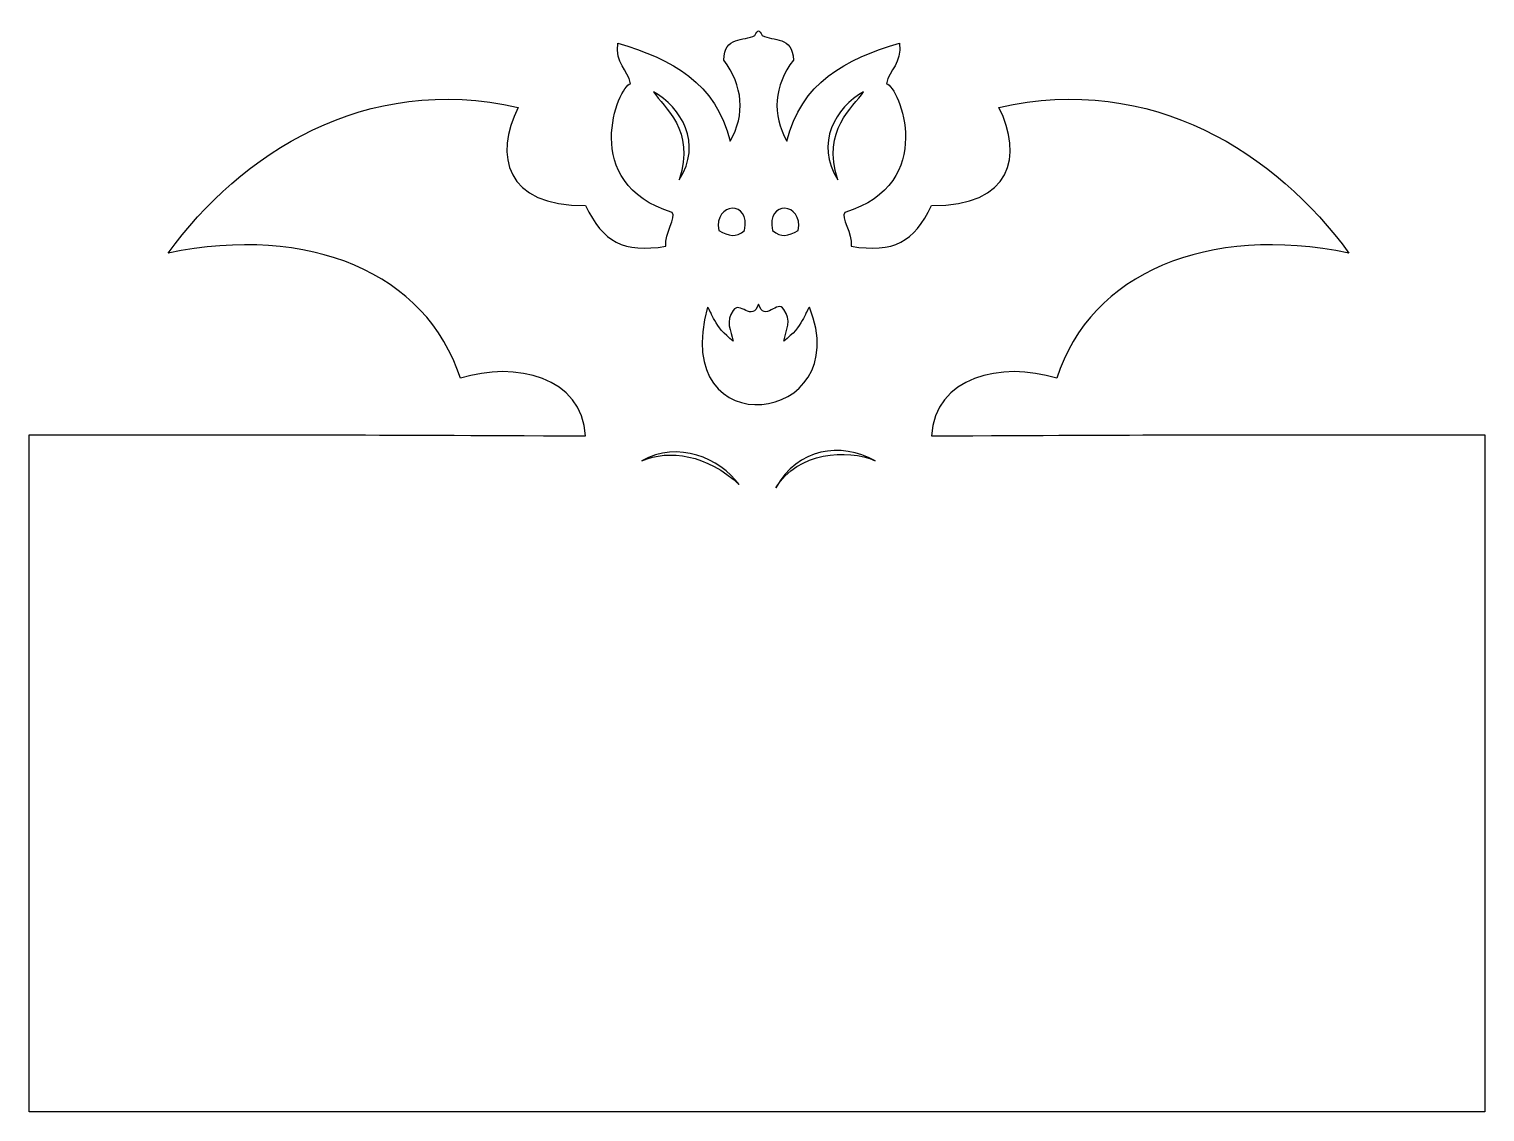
# Model space of a CAD drawing. Header units: centimetres. Extents: x -10 to 7.4, y -5 to 7.9.
import ezdxf

# ---------------------------------------------------------------- set-up
doc = ezdxf.new("R2010")
doc.units = ezdxf.units.CM
doc.header["$MEASUREMENT"] = 0
doc.layers.add('Layer 1', color=7, linetype='Continuous')

msp = doc.modelspace()

# ---------------------------------------------------------------- linework, layer by layer
at = {"layer": 'Layer 1'}
for points, knots in [([(-1.28561, 7.82047), (-1.41732, 7.75131), (-1.65041, 7.81618), (-1.65836, 7.52714), (-1.65836, 7.52714), (-1.4264, 7.21625), (-1.39696, 6.88087), (-1.58157, 6.55612), (-1.58157, 6.55612), (-1.74334, 7.24878), (-2.28246, 7.54381), (-2.9254, 7.72944), (-2.9254, 7.72944), (-2.95862, 7.47864), (-2.8055, 7.42421), (-2.77182, 7.24393), (-2.77182, 7.24393), (-2.92031, 7.21977), (-3.39572, 6.04644), (-2.27268, 5.70648), (-2.27268, 5.70648), (-2.21903, 5.64724), (-2.36897, 5.4593), (-2.34947, 5.30189), (-2.34947, 5.30189), (-2.86012, 5.22002), (-3.09935, 5.35119), (-3.30935, 5.7874), (-3.30935, 5.7874), (-4.2696, 5.77984), (-4.40519, 6.38496), (-4.11564, 6.96071), (-4.11564, 6.96071), (-5.94832, 7.37954), (-7.43621, 6.40642), (-8.30071, 5.22097), (-8.30071, 5.22097), (-6.61204, 5.56789), (-5.21426, 4.98835), (-4.80676, 3.72398), (-4.80676, 3.72398), (-4.14646, 3.93388), (-3.34605, 3.73709), (-3.30935, 3.03617), (-3.30935, 3.03617), (-6.12339, 3.04966), (-6.63532, 3.04966), (-9.9629, 3.04966), (-9.9629, 3.04966), (-9.9629, -0.18707), (-9.9629, -0.72653), (-9.9629, -5.04217), (-9.9629, -5.04217), (-4.16097, -5.04216), (1.64096, -5.04217), (7.44288, -5.04217), (7.44288, -5.04217), (7.44288, -1.26598), (7.44288, -0.18707), (7.44288, 3.04966), (7.44288, 3.04966), (3.85934, 3.04966), (3.60337, 3.04966), (0.82613, 3.03617), (0.82613, 3.03617), (0.86283, 3.73709), (1.66324, 3.93388), (2.32353, 3.72398), (2.32353, 3.72398), (2.73104, 4.98835), (4.12882, 5.56789), (5.81749, 5.22097), (5.81749, 5.22097), (4.95299, 6.40642), (3.4651, 7.37954), (1.63242, 6.96071), (1.63242, 6.96071), (1.92197, 6.38496), (1.78638, 5.77984), (0.82613, 5.7874), (0.82613, 5.7874), (0.61613, 5.35119), (0.3769, 5.22002), (-0.13375, 5.30189), (-0.13375, 5.30189), (-0.11425, 5.4593), (-0.26419, 5.64725), (-0.21054, 5.70648), (-0.21054, 5.70648), (0.9125, 6.04644), (0.43709, 7.21977), (0.28859, 7.24393), (0.28859, 7.24393), (0.32228, 7.42421), (0.4754, 7.47864), (0.44217, 7.72944), (0.44217, 7.72944), (-0.20076, 7.54381), (-0.73988, 7.24878), (-0.90165, 6.55612), (-0.90165, 6.55612), (-1.08626, 6.88087), (-1.05682, 7.21625), (-0.82486, 7.52714), (-0.82486, 7.52714), (-0.83282, 7.81618), (-1.0659, 7.75131), (-1.19762, 7.82047), (-1.19762, 7.82047), (-1.2361, 7.89688), (-1.24709, 7.88902), (-1.28561, 7.82047)], [0, 0, 0, 0, 0.03448276, 0.03448276, 0.03448276, 0.03448276, 0.06896552, 0.06896552, 0.06896552, 0.06896552, 0.10344828, 0.10344828, 0.10344828, 0.10344828, 0.13793103, 0.13793103, 0.13793103, 0.13793103, 0.17241379, 0.17241379, 0.17241379, 0.17241379, 0.20689655, 0.20689655, 0.20689655, 0.20689655, 0.24137931, 0.24137931, 0.24137931, 0.24137931, 0.27586207, 0.27586207, 0.27586207, 0.27586207, 0.31034483, 0.31034483, 0.31034483, 0.31034483, 0.34482759, 0.34482759, 0.34482759, 0.34482759, 0.37931034, 0.37931034, 0.37931034, 0.37931034, 0.4137931, 0.4137931, 0.4137931, 0.4137931, 0.44827586, 0.44827586, 0.44827586, 0.44827586, 0.48275862, 0.48275862, 0.48275862, 0.48275862, 0.51724138, 0.51724138, 0.51724138, 0.51724138, 0.55172414, 0.55172414, 0.55172414, 0.55172414, 0.5862069, 0.5862069, 0.5862069, 0.5862069, 0.62068966, 0.62068966, 0.62068966, 0.62068966, 0.65517241, 0.65517241, 0.65517241, 0.65517241, 0.68965517, 0.68965517, 0.68965517, 0.68965517, 0.72413793, 0.72413793, 0.72413793, 0.72413793, 0.75862069, 0.75862069, 0.75862069, 0.75862069, 0.79310345, 0.79310345, 0.79310345, 0.79310345, 0.82758621, 0.82758621, 0.82758621, 0.82758621, 0.86206897, 0.86206897, 0.86206897, 0.86206897, 0.89655172, 0.89655172, 0.89655172, 0.89655172, 0.93103448, 0.93103448, 0.93103448, 0.93103448, 1, 1, 1, 1]), ([(-2.49665, 7.14952), (-2.16912, 6.96276), (-1.90745, 6.52919), (-2.18949, 6.09758), (-2.18949, 6.09758), (-1.99299, 6.69824), (-2.37557, 6.95688), (-2.49665, 7.14952)], [0, 0, 0, 0, 0.33333333, 0.33333333, 0.33333333, 0.33333333, 1, 1, 1, 1]), ([(0.01343, 7.14952), (-0.10766, 6.95688), (-0.49024, 6.69824), (-0.29373, 6.09758), (-0.29373, 6.09758), (-0.57577, 6.52919), (-0.3141, 6.96276), (0.01343, 7.14952)], [0, 0, 0, 0, 0.33333333, 0.33333333, 0.33333333, 0.33333333, 1, 1, 1, 1]), ([(-1.55597, 5.75537), (-1.46069, 5.75917), (-1.36809, 5.67424), (-1.40879, 5.4907), (-1.40879, 5.4907), (-1.51317, 5.40271), (-1.596, 5.42181), (-1.71595, 5.4907), (-1.71595, 5.4907), (-1.74922, 5.65901), (-1.65125, 5.75156), (-1.55597, 5.75537)], [0, 0, 0, 0, 0.25, 0.25, 0.25, 0.25, 0.5, 0.5, 0.5, 0.5, 1, 1, 1, 1]), ([(-0.92725, 5.75537), (-0.83197, 5.75155), (-0.734, 5.65901), (-0.76727, 5.4907), (-0.76727, 5.4907), (-0.88722, 5.42181), (-0.97005, 5.40271), (-1.07443, 5.4907), (-1.07443, 5.4907), (-1.11513, 5.67424), (-1.02254, 5.75918), (-0.92725, 5.75537)], [0, 0, 0, 0, 0.25, 0.25, 0.25, 0.25, 0.5, 0.5, 0.5, 0.5, 1, 1, 1, 1]), ([(-1.24241, 4.61071), (-1.17079, 4.38151), (-1.0094, 4.67629), (-0.94005, 4.54665), (-0.94005, 4.54665), (-0.83974, 4.42527), (-0.91302, 4.29041), (-0.94005, 4.16903), (-0.94005, 4.16903), (-0.70575, 4.3425), (-0.68586, 4.5119), (-0.63289, 4.57362), (-0.63289, 4.57362), (-0.05942, 3.1548), (-2.32376, 2.89172), (-1.85033, 4.57362), (-1.85033, 4.57362), (-1.79736, 4.51189), (-1.77747, 4.3425), (-1.54317, 4.16903), (-1.54317, 4.16903), (-1.5702, 4.29041), (-1.64348, 4.41178), (-1.54317, 4.53316), (-1.54317, 4.53316), (-1.474, 4.66247), (-1.31289, 4.38356), (-1.24241, 4.61071)], [0, 0, 0, 0, 0.125, 0.125, 0.125, 0.125, 0.25, 0.25, 0.25, 0.25, 0.375, 0.375, 0.375, 0.375, 0.5, 0.5, 0.5, 0.5, 0.625, 0.625, 0.625, 0.625, 0.75, 0.75, 0.75, 0.75, 1, 1, 1, 1]), ([(-1.47278, 2.45457), (-1.85542, 2.81363), (-2.31052, 2.87751), (-2.63743, 2.73947), (-2.63743, 2.73947), (-2.20369, 2.98182), (-1.70623, 2.77119), (-1.47278, 2.45457)], [0, 0, 0, 0, 0.33333333, 0.33333333, 0.33333333, 0.33333333, 1, 1, 1, 1]), ([(0.15421, 2.73947), (-0.18351, 2.88206), (-0.76928, 2.84952), (-1.03604, 2.4158), (-1.03604, 2.4158), (-0.76997, 2.88972), (-0.26382, 2.96583), (0.15421, 2.73947)], [0, 0, 0, 0, 0.33333333, 0.33333333, 0.33333333, 0.33333333, 1, 1, 1, 1])]:
    msp.add_open_spline(points, degree=3, knots=knots, dxfattribs=at)

doc.saveas('drawing.dxf')
